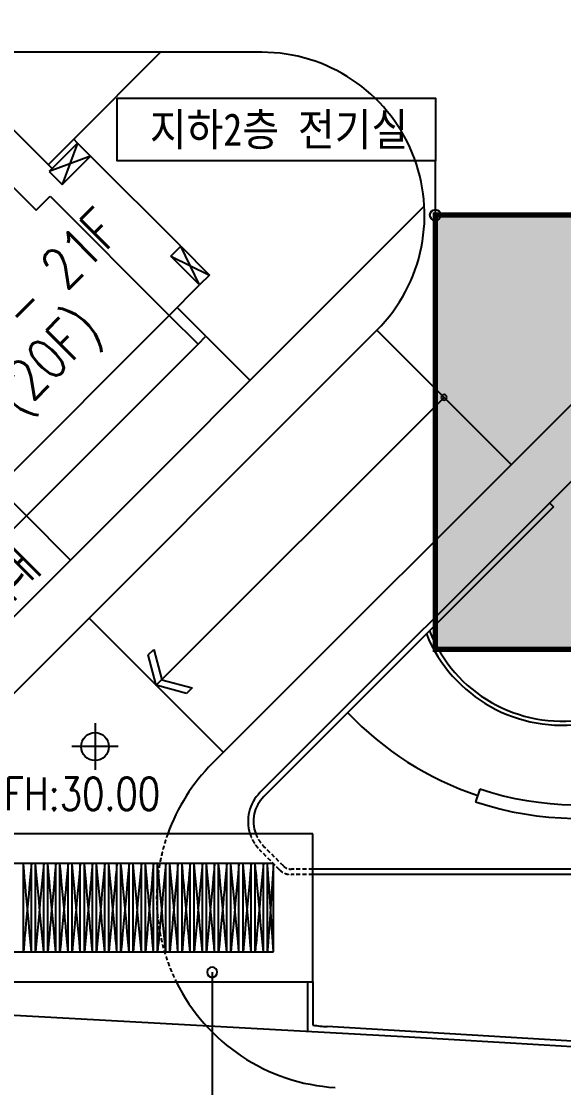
# Model space of a CAD drawing. Header units: millimetres. Extents: x 1145859089 to 1147511753, y -1047484727 to -1047247487.
# Drawn here: x 1145975026 to 1145995020, y -1047450923 to -1047411629 of the extents above; entities that cross this region are included whole.
import ezdxf
from ezdxf.enums import TextEntityAlignment as Align
from ezdxf.xclip import XClip

# ---------------------------------------------------------------- set-up
doc = ezdxf.new("R2010")
doc.units = ezdxf.units.MM
doc.header["$LTSCALE"] = 100
doc.header["$MEASUREMENT"] = 0
doc.header["$XCLIPFRAME"] = 2
doc.linetypes.add('단지배치도$0$CENTER', pattern=[31, 30, -0.5, 0, -0.5])
doc.linetypes.add('단지배치도$0$HID', pattern=[2.3, 1.5, -0.8])
doc.layers.get('0').update_dxf_attribs({"linetype": 'CONTINUOUS'})
for name, color, linetype in [('TEXT-기호', 2, 'CONTINUOUS'), ('XREF', 135, 'CONTINUOUS'), ('단지배치도$0$S240910', 33, 'CONTINUOUS'), ('단지배치도$0$W240910', 135, 'CONTINUOUS')]:
    doc.layers.add(name, color=color, linetype=linetype)
doc.styles.add('단지배치도$0$WS1', font='romans.shx', dxfattribs={"width": 0.8, "bigfont": 'whgtxt.shx'})
doc.styles.add('돋움체', font='DotumChe.ttf')

# ---------------------------------------------------------------- blocks, each defined once
blk = doc.blocks.new('단지배치도$0$zw$9902')
at = {"layer": '단지배치도$0$W240910'}
for p, q in [((74104, -40260, 0), (45683, -68681, 0)), ((45751, -41400, 0), (20965, -41400, 0)), ((42021, -41400, 0), (38817, -44604, 0)), ((38018, -45686, 0), (34136, -41804, 0)), ((33075, -42865, 0), (37435, -47224, 0)), ((38817, -44604, 0), (37877, -45544, 0)), ((38959, -44745, 0), (37912, -45792, 0)), ((38959, -44745, 0), (38389, -46269, 0)), ((38959, -44745, 0), (38817, -44604, 0)), ((39436, -45223, 0), (38959, -44745, 0)), ((39436, -45223, 0), (37912, -45792, 0)), ((38389, -46269, 0), (39436, -45223, 0)), ((42763, -48550, 0), (39436, -45223, 0)), ((37912, -45792, 0), (38389, -46269, 0)), ((37435, -47224, 0), (37951, -46708, 0)), ((37951, -46708, 0), (42339, -51095, 0)), ((65074, -46462, 0), (43925, -67611, 0)), ((51742, -47066, 0), (29793, -69015)), ((42399, -48914, 0), (42763, -48550, 0)), ((42763, -48550, 0), (43824, -49610, 0)), ((43459, -49974, 0), (42763, -48550, 0)), ((43459, -49974, 0), (42399, -48914, 0)), ((42399, -48914, 0), (43824, -49610, 0)), ((43824, -49610, 0), (43459, -49974, 0)), ((42339, -51095, 0), (43459, -49974, 0)), ((43689, -51866, 0), (42629, -50805, 0)), ((42339, -51095, 0), (36010, -57424, 0)), ((42339, -51095, 0), (43399, -52156, 0)), ((49994, -51643, 0), (34370, -67267)), ((43399, -52156, 0), (43689, -51866, 0)), ((43689, -51866, 0), (45316, -53492, 0)), ((49994, -51643, 0), (54943, -56592, 0)), ((37071, -58484, 0), (43399, -52156, 0)), ((52469, -54117, 0), (41862, -64724, 0)), ((36010, -57424, 0), (37071, -58484, 0)), ((37071, -58484, 0), (30742, -64813, 0)), ((38697, -60111, 0), (37071, -58484, 0)), ((39387, -62249, 0), (44337, -67199, 0)), ((41562, -63606, 0), (41767, -63402, 0)), ((41862, -64724, 0), (41562, -63606, 0)), ((41767, -63402, 0), (42066, -64520, 0)), ((42980, -65024, 0), (41862, -64724, 0)), ((42066, -64520, 0), (43184, -64819, 0)), ((43184, -64819, 0), (42980, -65024, 0)), ((39602, -66126, 0), (39602, -67841, 0)), ((40460, -66984, 0), (38745, -66984, 0)), ((53791, -68548), (53634, -69023)), ((47630, -70199), (11880, -70199)), ((47630, -75649), (47630, -70199)), ((46180, -71299), (19490, -71299)), ((36960, -74549), (36960, -71299)), ((37260, -74549), (37260, -71299)), ((37410, -74549), (37410, -71299)), ((37710, -74549), (37710, -71299)), ((37860, -74549), (37860, -71299)), ((38160, -74549), (38160, -71299)), ((38310, -74549), (38310, -71299)), ((38610, -74549), (38610, -71299)), ((38760, -74549), (38760, -71299)), ((39060, -74549), (39060, -71299)), ((39210, -74549), (39210, -71299)), ((39510, -74549), (39510, -71299)), ((39660, -74549), (39660, -71299)), ((39960, -74549), (39960, -71299)), ((40110, -74549), (40110, -71299)), ((40410, -74549), (40410, -71299)), ((40560, -74549), (40560, -71299)), ((40860, -74549), (40860, -71299)), ((41010, -74549), (41010, -71299)), ((41310, -74549), (41310, -71299)), ((41460, -74549), (41460, -71299)), ((41760, -74549), (41760, -71299)), ((41910, -74549), (41910, -71299)), ((42210, -74549), (42210, -71299)), ((42360, -74549), (42360, -71299)), ((42660, -74549), (42660, -71299)), ((42810, -74549), (42810, -71299)), ((43110, -74549), (43110, -71299)), ((43260, -74549), (43260, -71299)), ((43560, -74549), (43560, -71299)), ((43710, -74549), (43710, -71299)), ((44010, -74549), (44010, -71299)), ((44160, -74549), (44160, -71299)), ((44460, -74549), (44460, -71299)), ((44610, -74549), (44610, -71299)), ((44910, -74549), (44910, -71299)), ((45060, -74549), (45060, -71299)), ((45360, -74549), (45360, -71299)), ((45510, -74549), (45510, -71299)), ((45810, -74549), (45810, -71299)), ((45960, -74549), (45960, -71299)), ((46180, -74549), (46180, -71299)), ((74800, -71500, 1673713), (47630, -71500, 1673713)), ((75000, -71700), (47630, -71700, 4873256)), ((19490, -74549), (46180, -74549)), ((43923, -75302), (43923, -90618)), ((11880, -75649), (47630, -75649)), ((28497, -76441), (51186, -77684)), ((51186, -77684), (73957, -79035))]:
    blk.add_line(p, q, dxfattribs=at)
at = {"layer": '단지배치도$0$W240910', "ltscale": 5}
for p, q in [((56499, -58148, 0), (45825, -68822, 0)), ((56358, -58007, 0), (56499, -58148, 0)), ((38697, -60111, 0), (37071, -58484, 0)), ((47430, -75649), (47430, -77478)), ((47630, -75649), (47630, -77248)), ((63700, -78226), (48163, -77304))]:
    blk.add_line(p, q, dxfattribs=at)
at = {"layer": '단지배치도$0$W240910', "linetype": '단지배치도$0$HID'}
for p, q in [((46547, -71383), (45825, -70661)), ((46405, -71524), (45683, -70802)), ((47630, -71500, 1673713), (46830, -71500, 1673713)), ((47630, -71700), (46830, -71700))]:
    blk.add_line(p, q, dxfattribs=at)
at = {"layer": '단지배치도$0$W240910', "linetype": '단지배치도$0$CENTER', "ltscale": 0.12}
for p, q in [((37260, -74549), (36960, -71299)), ((37260, -71299), (36960, -74549)), ((37710, -74549), (37410, -71299)), ((37710, -71299), (37410, -74549)), ((38160, -74549), (37860, -71299)), ((38160, -71299), (37860, -74549)), ((38610, -74549), (38310, -71299)), ((38610, -71299), (38310, -74549)), ((39060, -74549), (38760, -71299)), ((39060, -71299), (38760, -74549)), ((39510, -74549), (39210, -71299)), ((39510, -71299), (39210, -74549)), ((39960, -74549), (39660, -71299)), ((39960, -71299), (39660, -74549)), ((40410, -74549), (40110, -71299)), ((40410, -71299), (40110, -74549)), ((40860, -74549), (40560, -71299)), ((40860, -71299), (40560, -74549)), ((41310, -74549), (41010, -71299)), ((41310, -71299), (41010, -74549)), ((41760, -74549), (41460, -71299)), ((41760, -71299), (41460, -74549)), ((42210, -74549), (41910, -71299)), ((42210, -71299), (41910, -74549)), ((42660, -74549), (42360, -71299)), ((42660, -71299), (42360, -74549)), ((43110, -74549), (42810, -71299)), ((43110, -71299), (42810, -74549)), ((43560, -74549), (43260, -71299)), ((43560, -71299), (43260, -74549)), ((44010, -74549), (43710, -71299)), ((44010, -71299), (43710, -74549)), ((44460, -74549), (44160, -71299)), ((44460, -71299), (44160, -74549)), ((44910, -74549), (44610, -71299)), ((44910, -71299), (44610, -74549)), ((45360, -74549), (45060, -71299)), ((45360, -71299), (45060, -74549)), ((45810, -74549), (45510, -71299)), ((45810, -71299), (45510, -74549)), ((46180, -74549), (45960, -71299)), ((46180, -71299), (45960, -74549))]:
    blk.add_line(p, q, dxfattribs=at)
at = {"layer": '단지배치도$0$W240910'}
blk.add_circle((39602, -66984, 0), 514, dxfattribs=at)
for centre, radius, start, end in [((45751, -47400, 0), 6000, 315, 90), ((52469, -54117, 0), 100, 0, 180), ((52469, -54117, 0), 100, 180, 0), ((56819, -60799), 5399, 202.1016, 356.7121), ((56819, -60799), 5249, 201.4083, 356.7121), ((57394, -57699), 11431, 251.6277, 321.4181), ((57394, -57699), 11931, 251.6277, 321.4181), ((57394, -57699), 11681, 223.4507, 251.6277), ((57394, -57699), 11681, 223.4507, 251.6277), ((48875, -72560, 0), 7000, 135, 160.2873), ((46744, -69742, 0), 1500, 135, 197.7706), ((46744, -69742, 0), 1300, 135, 200.6196), ((43923, -75302), 188, 0, 180), ((43923, -75302), 188, 180, 0), ((48875, -72560, 0), 7000, 206.1848, 266.6096)]:
    blk.add_arc(centre, radius, start, end, dxfattribs=at)
at = {"layer": '단지배치도$0$W240910', "linetype": '단지배치도$0$HID'}
for centre, radius, start, end in [((48875, -72560, 0), 7000, 160.2873, 206.1848), ((46744, -69742, 0), 1500, 197.7706, 225), ((46744, -69742, 0), 1300, 200.6196, 225), ((46830, -71100, 0), 400, 225, 270), ((46830, -71100, 0), 600, 225, 270)]:
    blk.add_arc(centre, radius, start, end, dxfattribs=at)
at = {"layer": '단지배치도$0$W240910', "ltscale": 5}
blk.add_arc((48507, -71514, 0), 5800, 261.309, 266.6038, dxfattribs=at)
at = {"layer": '단지배치도$0$S240910', "style": '단지배치도$0$WS1', "width": 0.8}
for s, p in [('84B - 21F', (34202, -54550, 0)), ('(20F)', (36763, -54821, 0)), ('84B형-39세대', (30423, -67862, 0))]:
    blk.add_text(s, height=1500, rotation=45, dxfattribs=at).set_placement(p)
blk.add_text('FH:30.00', height=1200, dxfattribs=at).set_placement((36244, -69329))
blk = doc.blocks.new('단지배치도')
blk.add_blockref('단지배치도$0$zw$9902', (141034, 142437))
blk = doc.blocks.new('E기호표시')
at = {"layer": 'TEXT-기호', "color": 6}
blk.add_line((0.5, 0.5), (0.5, 5.5), dxfattribs=at)
blk.add_circle((0.5, 0.5), 0.5, dxfattribs=at)
blk.add_circle((0.5, 0.5), 0.5, dxfattribs=at)

msp = doc.modelspace()

# ---------------------------------------------------------------- hatches: boundary and pattern name
at = {"ltscale": 2}
h = msp.add_hatch(color=254, dxfattribs=at)
h.dxf.hatch_style = 1
h.paths.add_polyline_path([(1145990290.826505, -1047418769.30505), (1145990290.826505, -1047434769.30505), (1146004090.826505, -1047434769.30505), (1146004090.826505, -1047418769.30505)])

# ---------------------------------------------------------------- linework, layer by layer
at = {"color": 6, "const_width": 200, "elevation": 0}
msp.add_lwpolyline([(1145990290.826505, -1047418769.30505), (1146004090.826505, -1047418769.30505), (1146004090.826505, -1047434769.30505), (1145990290.826505, -1047434769.30505)], close=True, dxfattribs=at)
at = {"layer": 'TEXT-기호', "color": 6, "elevation": 0}
msp.add_lwpolyline([(1145978561.362609, -1047414463.269394), (1145990290.826505, -1047414463.269394), (1145990290.826505, -1047416769.30505), (1145978561.362609, -1047416769.30505)], close=True, dxfattribs=at)

# ---------------------------------------------------------------- block references
at = {"layer": 'TEXT-기호', "color": 6, "xscale": 400, "yscale": 400, "zscale": 400}
msp.add_blockref('E기호표시', (1145990090.819678, -1047418969.307257, 0), dxfattribs=at)
at = {"layer": 'XREF'}
ref = msp.add_blockref('단지배치도', (1145797106.633357, -1047513806.462535), dxfattribs=at)
XClip(ref).set_block_clipping_path([(72982.4064819524, 34919.7593965302), (360382.4067475507, 255319.7593436702)])

# ---------------------------------------------------------------- texts
at = {"layer": 'TEXT-기호', "color": 6, "style": '돋움체', "width": 0.9}
msp.add_text('지하2층 전기실', height=1200, dxfattribs=at).set_placement((1145984526.656658, -1047415616.287222, 0), align=Align.MIDDLE_CENTER)

doc.saveas('drawing.dxf')
